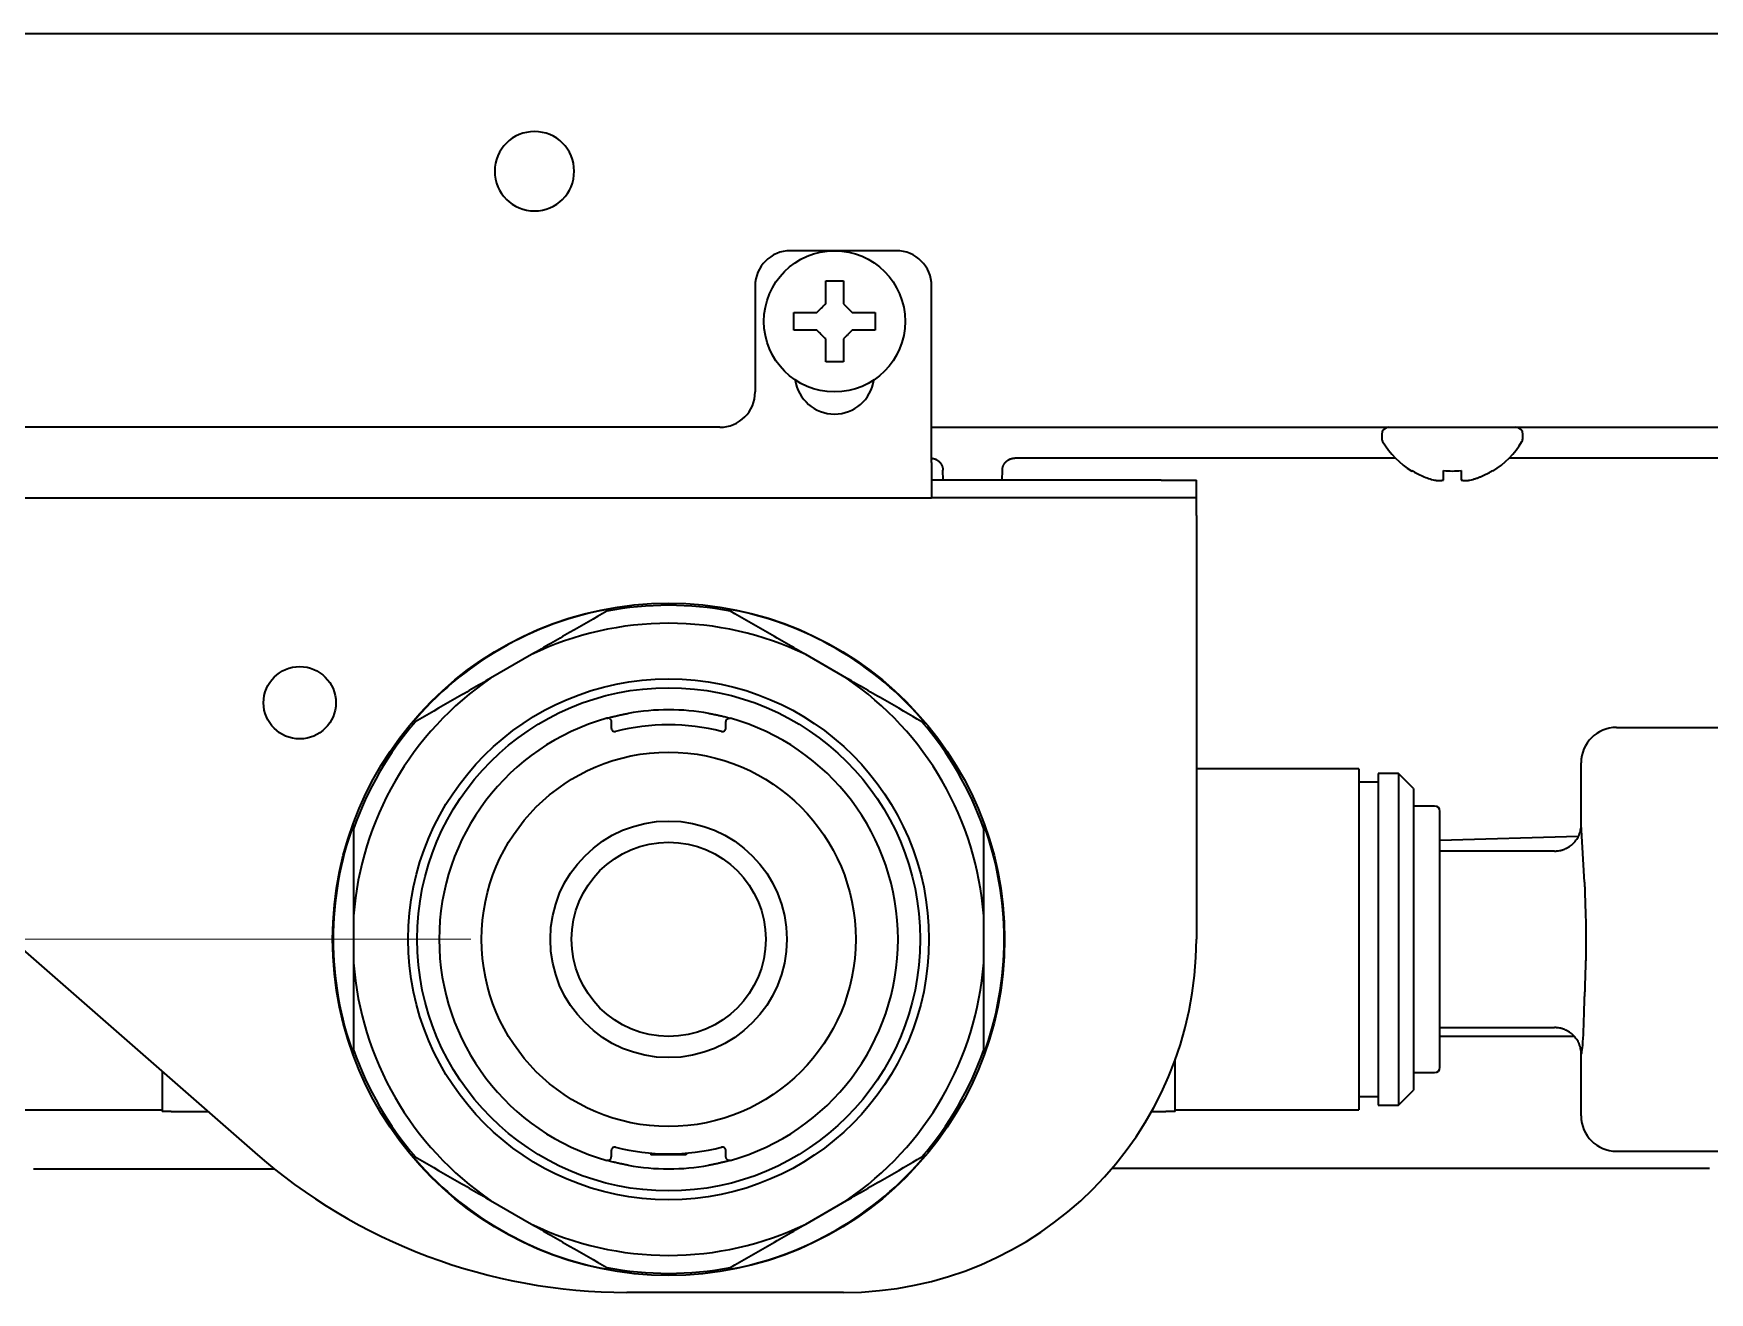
# Model space of a CAD drawing. Extents: x 5997 to 10491, y -672 to 3388.
# Drawn here: x 6602.2 to 6697.1, y 1321.8 to 1393.1 of the extents above; entities that cross this region are included whole.
import ezdxf

# ---------------------------------------------------------------- set-up
doc = ezdxf.new("R2010")
doc.units = 0
doc.header["$LTSCALE"] = 5
doc.layers.get('0').update_dxf_attribs({"linetype": 'CONTINUOUS', "lineweight": 0})
doc.layers.add('1', color=7, linetype='CONTINUOUS', true_color=0xffffff)

msp = doc.modelspace()

# ---------------------------------------------------------------- linework, layer by layer
at = {"color": 4}
msp.add_line((6526.973, 1341.826), (6626.973, 1341.826), dxfattribs=at)
at = {"layer": '1', "color": 7, "linetype": 'Continuous', "lineweight": 35}
for p, q in [((6032.573, 1393.126), (6824.573, 1393.126)), ((6651.073, 1380.826), (6645.073, 1380.826)), ((6643.073, 1378.826), (6643.073, 1372.826)), ((6647.073, 1379.126), (6647.573, 1379.126)), ((6647.573, 1379.126), (6648.073, 1379.126)), ((6653.073, 1368.826), (6653.073, 1378.826)), ((6647.573, 1374.526), (6647.073, 1374.526)), ((6648.073, 1374.526), (6647.573, 1374.526)), ((6641.073, 1370.826), (6591.073, 1370.826)), ((6653.072, 1370.826), (6834.718, 1370.826)), ((6678.573, 1370.426), (6678.573, 1370.226)), ((6686.573, 1370.226), (6686.573, 1370.426)), ((6653.073, 1368.826), (6653.073, 1366.826)), ((6653.725, 1367.826), (6653.715, 1368.388)), ((6657.07, 1367.826), (6657.08, 1368.388)), ((6679.355, 1369.076), (6657.779, 1369.076)), ((6680.273, 1368.348), (6680.273, 1368.381)), ((6684.873, 1368.381), (6684.873, 1368.348)), ((6730.696, 1369.076), (6685.793, 1369.076)), ((6666.073, 1367.826), (6653.073, 1367.826)), ((6666.073, 1367.826), (6668.073, 1367.826)), ((6668.073, 1366.826), (6668.073, 1367.826)), ((6578.073, 1366.826), (6653.073, 1366.826)), ((6666.073, 1366.826), (6653.073, 1366.826)), ((6668.073, 1366.826), (6666.073, 1366.826)), ((6668.073, 1365.826), (6668.073, 1366.826)), ((6668.073, 1365.826), (6668.073, 1341.826)), ((6630.406, 1357.953), (6628.09, 1356.616)), ((6648.256, 1356.616), (6645.94, 1357.953)), ((6634.923, 1354.152), (6634.923, 1353.794)), ((6641.423, 1353.794), (6641.423, 1354.152)), ((6691.872, 1353.826), (6732.375, 1353.826)), ((6677.273, 1351.476), (6668.073, 1351.476)), ((6677.273, 1351.476), (6677.273, 1332.176)), ((6679.523, 1351.226), (6678.373, 1351.226)), ((6678.373, 1351.226), (6678.373, 1332.426)), ((6680.373, 1350.376), (6679.523, 1351.226)), ((6679.523, 1351.226), (6679.523, 1332.426)), ((6689.873, 1348.326), (6689.873, 1351.827)), ((6678.373, 1350.726), (6677.273, 1350.726)), ((6680.373, 1350.376), (6680.373, 1333.276)), ((6681.573, 1349.376), (6680.373, 1349.376)), ((6681.873, 1341.826), (6681.873, 1349.076)), ((6594.269, 1347.65), (6614.723, 1329.747)), ((6681.873, 1347.437), (6689.704, 1347.677)), ((6690.068, 1345.058), (6689.873, 1348.326)), ((6688.372, 1346.826), (6681.873, 1346.826)), ((6620.323, 1343.163), (6620.323, 1340.489)), ((6656.023, 1340.489), (6656.023, 1343.163)), ((6681.873, 1334.576), (6681.873, 1341.826)), ((6689.473, 1336.326), (6681.872, 1336.326)), ((6681.873, 1336.826), (6688.372, 1336.826)), ((6689.873, 1331.825), (6689.873, 1335.326)), ((6609.473, 1334.343), (6609.473, 1332.076)), ((6666.873, 1332.076), (6666.873, 1335.003)), ((6680.373, 1334.276), (6681.573, 1334.276)), ((6679.523, 1332.426), (6680.373, 1333.276)), ((6677.273, 1332.926), (6678.373, 1332.926)), ((6678.373, 1332.426), (6679.523, 1332.426)), ((6599.073, 1332.176), (6609.473, 1332.176)), ((6609.998, 1332.076), (6612.062, 1332.076)), ((6665.535, 1332.076), (6666.348, 1332.076)), ((6666.873, 1332.176), (6677.273, 1332.176)), ((6634.923, 1329.859), (6634.923, 1329.5)), ((6637.173, 1329.717), (6637.173, 1329.626)), ((6639.173, 1329.626), (6637.173, 1329.626)), ((6639.173, 1329.717), (6639.173, 1329.626)), ((6641.423, 1329.5), (6641.423, 1329.859)), ((6691.872, 1329.826), (6723.423, 1329.826)), ((6602.19, 1328.826), (6605.043, 1328.826)), ((6605.043, 1328.826), (6615.825, 1328.826)), ((6687.304, 1328.861), (6689.842, 1328.861)), ((6628.09, 1327.036), (6630.406, 1325.699)), ((6645.94, 1325.699), (6648.256, 1327.036)), ((6648.073, 1321.826), (6635.799, 1321.826))]:
    msp.add_line(p, q, dxfattribs=at)
for centre, radius in [((6647.573, 1376.826), 4), ((6638.173, 1341.826), 19.036), ((6617.273, 1355.226), 2.05), ((6638.173, 1341.826), 14.75), ((6638.173, 1341.826), 14.25), ((6638.173, 1341.826), 10.6), ((6638.173, 1341.826), 6.7), ((6638.173, 1341.826), 5.5)]:
    msp.add_circle(centre, radius, dxfattribs=at)
for centre, radius, start, end in [((6630.573, 1385.326), 2.25, 0, 180), ((6630.573, 1385.326), 2.25, 180, 0), ((6645.073, 1378.826), 2, 90, 180), ((6651.073, 1378.826), 2, 0, 90), ((6647.573, 1373.826), 2.25, 188.25171, 351.74788), ((6641.073, 1372.826), 2, 270, 0), ((6678.973, 1370.426), 0.4, 90, 180), ((6678.973, 1370.226), 0.4, 180, 210.30118), ((6686.173, 1370.426), 0.4, 0, 90), ((6686.173, 1370.226), 0.4, 329.69882, 0), ((6682.772, 1372.446), 4.8, 210.30118, 238.62729), ((6682.374, 1372.446), 4.8, 301.37271, 329.69882), ((6638.173, 1341.826), 18.917, 79.33945, 100.66055), ((6638.173, 1341.826), 19.006, 99.9099, 140.0901), ((6638.173, 1341.826), 19.006, 39.9099, 80.0901), ((6638.173, 1341.826), 17.9, 64.28349, 115.71651), ((6638.173, 1341.826), 17.9, 124.28348, 175.71652), ((6638.173, 1341.826), 17.9, 4.28348, 55.71652), ((6638.173, 1341.826), 18.917, 139.33945, 160.66055), ((6638.173, 1341.826), 13, 105.63638, 254.36362), ((6638.173, 1341.826), 13, 79.87587, 100.12413), ((6638.173, 1341.826), 13, 285.63638, 74.36362), ((6638.173, 1341.826), 18.917, 19.33945, 40.66055), ((6635.123, 1353.794), 0.2, 180, 284.2979), ((6638.173, 1341.826), 12.15, 75.7021, 104.2979), ((6641.223, 1353.794), 0.2, 255.7021, 0), ((6681.573, 1349.076), 0.3, 0, 90), ((6638.173, 1341.826), 19.006, 159.90989, 200.09011), ((6638.173, 1341.826), 19.006, 339.90989, 20.09011), ((6648.073, 1341.826), 20, 270, 0), ((6638.173, 1341.826), 17.9, 184.28348, 235.71652), ((6638.173, 1341.826), 17.9, 304.28348, 355.71652), ((6638.173, 1341.826), 18.917, 199.33945, 220.66055), ((6638.173, 1341.826), 18.917, 319.33945, 340.66055), ((6681.573, 1334.576), 0.3, 270, 0), ((6635.799, 1353.826), 32, 228.8052, 270), ((6638.173, 1341.826), 19.006, 219.9099, 260.0901), ((6635.123, 1329.859), 0.2, 75.7021, 180), ((6638.173, 1341.826), 12.15, 255.7021, 284.2979), ((6641.223, 1329.859), 0.2, 0, 104.2979), ((6638.173, 1341.826), 19.006, 279.9099, 320.0901), ((6638.173, 1341.826), 13, 259.87587, 280.12413), ((6638.173, 1341.826), 17.9, 244.28349, 295.71651), ((6638.173, 1341.826), 18.917, 259.33945, 280.66055)]:
    msp.add_arc(centre, radius, start, end, dxfattribs=at)
for centre, major_axis, ratio, start_param, end_param in [((6691.874, 1351.825), (-1.416, 1.416), 0.998783, 5.498396, 7.067974), ((6689.871, 1341.826), (0, 6.5), 0.034921, 3.14965, 4.192009), ((6691.874, 1331.827), (-1.416, -1.416), 0.998783, 5.498396, 7.067974)]:
    msp.add_ellipse(centre, major_axis=major_axis, ratio=ratio, start_param=start_param, end_param=end_param, dxfattribs=at)
for points in [[(6647.073, 1377.826), (6647.073, 1377.88), (6647.073, 1377.988), (6647.073, 1378.15), (6647.073, 1378.309), (6647.073, 1378.464), (6647.073, 1378.616), (6647.073, 1378.773), (6647.073, 1378.939), (6647.073, 1379.062), (6647.073, 1379.126)], [(6646.573, 1377.326), (6646.599, 1377.352), (6646.65, 1377.403), (6646.724, 1377.477), (6646.796, 1377.549), (6646.866, 1377.619), (6646.935, 1377.688), (6647.004, 1377.757), (6647.05, 1377.803), (6647.073, 1377.826)], [(6648.073, 1377.826), (6648.097, 1377.802), (6648.144, 1377.755), (6648.215, 1377.684), (6648.287, 1377.612), (6648.358, 1377.541), (6648.43, 1377.469), (6648.501, 1377.398), (6648.549, 1377.35), (6648.573, 1377.326)], [(6645.273, 1376.326), (6645.273, 1376.493), (6645.273, 1376.826), (6645.273, 1377.159), (6645.273, 1377.326)], [(6648.573, 1377.326), (6648.627, 1377.326), (6648.735, 1377.326), (6648.897, 1377.326), (6649.056, 1377.326), (6649.211, 1377.326), (6649.363, 1377.326), (6649.519, 1377.326), (6649.686, 1377.326), (6649.809, 1377.326), (6649.873, 1377.326)], [(6649.873, 1377.326), (6649.873, 1377.159), (6649.873, 1376.826), (6649.873, 1376.493), (6649.873, 1376.326)], [(6646.573, 1376.326), (6646.519, 1376.326), (6646.411, 1376.326), (6646.249, 1376.326), (6646.09, 1376.326), (6645.935, 1376.326), (6645.783, 1376.326), (6645.626, 1376.326), (6645.46, 1376.326), (6645.337, 1376.326), (6645.273, 1376.326)], [(6647.073, 1375.826), (6647.049, 1375.85), (6647.002, 1375.897), (6646.93, 1375.969), (6646.859, 1376.04), (6646.787, 1376.112), (6646.716, 1376.183), (6646.644, 1376.255), (6646.597, 1376.302), (6646.573, 1376.326)], [(6648.573, 1376.326), (6648.547, 1376.3), (6648.496, 1376.249), (6648.422, 1376.175), (6648.35, 1376.103), (6648.28, 1376.033), (6648.211, 1375.964), (6648.142, 1375.895), (6648.096, 1375.849), (6648.073, 1375.826)], [(6648.073, 1375.826), (6648.073, 1375.772), (6648.073, 1375.664), (6648.073, 1375.502), (6648.073, 1375.343), (6648.073, 1375.188), (6648.073, 1375.036), (6648.073, 1374.88), (6648.073, 1374.713), (6648.073, 1374.59), (6648.073, 1374.526)], [(6653.015, 1369.076), (6653.021, 1369.076), (6653.034, 1369.076), (6653.052, 1369.075), (6653.071, 1369.074), (6653.09, 1369.072), (6653.11, 1369.07), (6653.129, 1369.067), (6653.149, 1369.063), (6653.169, 1369.059), (6653.19, 1369.054), (6653.21, 1369.048), (6653.231, 1369.042), (6653.251, 1369.035), (6653.272, 1369.027), (6653.293, 1369.019), (6653.314, 1369.009), (6653.334, 1368.999), (6653.355, 1368.988), (6653.375, 1368.977), (6653.395, 1368.964), (6653.415, 1368.951), (6653.435, 1368.937), (6653.454, 1368.922), (6653.473, 1368.906), (6653.491, 1368.889), (6653.51, 1368.872), (6653.527, 1368.853), (6653.544, 1368.834), (6653.561, 1368.814), (6653.577, 1368.794), (6653.592, 1368.772), (6653.607, 1368.75), (6653.621, 1368.726), (6653.635, 1368.702), (6653.647, 1368.677), (6653.659, 1368.651), (6653.67, 1368.625), (6653.679, 1368.597), (6653.688, 1368.57), (6653.695, 1368.543), (6653.701, 1368.516), (6653.706, 1368.489), (6653.71, 1368.463), (6653.713, 1368.438), (6653.714, 1368.413), (6653.715, 1368.396), (6653.715, 1368.388)], [(6657.08, 1368.388), (6657.08, 1368.396), (6657.08, 1368.413), (6657.082, 1368.438), (6657.085, 1368.463), (6657.088, 1368.489), (6657.093, 1368.516), (6657.099, 1368.543), (6657.107, 1368.57), (6657.115, 1368.597), (6657.125, 1368.625), (6657.136, 1368.651), (6657.147, 1368.677), (6657.16, 1368.702), (6657.173, 1368.726), (6657.187, 1368.75), (6657.202, 1368.772), (6657.217, 1368.794), (6657.233, 1368.814), (6657.25, 1368.834), (6657.267, 1368.853), (6657.285, 1368.872), (6657.303, 1368.889), (6657.322, 1368.906), (6657.341, 1368.922), (6657.36, 1368.937), (6657.379, 1368.951), (6657.399, 1368.964), (6657.419, 1368.977), (6657.44, 1368.988), (6657.46, 1368.999), (6657.481, 1369.009), (6657.502, 1369.019), (6657.522, 1369.027), (6657.543, 1369.035), (6657.564, 1369.042), (6657.584, 1369.048), (6657.605, 1369.054), (6657.625, 1369.059), (6657.645, 1369.063), (6657.665, 1369.067), (6657.685, 1369.07), (6657.704, 1369.072), (6657.723, 1369.074), (6657.742, 1369.075), (6657.761, 1369.076), (6657.773, 1369.076), (6657.779, 1369.076)], [(6682.073, 1367.83), (6682.073, 1367.844), (6682.073, 1367.874), (6682.073, 1367.925), (6682.073, 1367.981), (6682.073, 1368.042), (6682.073, 1368.108), (6682.073, 1368.183), (6682.073, 1368.27), (6682.073, 1368.342), (6682.073, 1368.381)], [(6682.073, 1368.381), (6682.24, 1368.359), (6682.573, 1368.337), (6682.906, 1368.359), (6683.073, 1368.381)], [(6683.573, 1367.83), (6683.627, 1367.844), (6683.735, 1367.874), (6683.897, 1367.925), (6684.056, 1367.981), (6684.211, 1368.042), (6684.363, 1368.108), (6684.519, 1368.183), (6684.686, 1368.27), (6684.809, 1368.342), (6684.873, 1368.381)], [(6681.573, 1367.83), (6681.597, 1367.827), (6681.644, 1367.822), (6681.715, 1367.817), (6681.787, 1367.814), (6681.858, 1367.814), (6681.93, 1367.817), (6682.001, 1367.822), (6682.049, 1367.827), (6682.073, 1367.83)], [(6683.073, 1367.83), (6683.099, 1367.827), (6683.15, 1367.821), (6683.224, 1367.816), (6683.296, 1367.814), (6683.366, 1367.814), (6683.435, 1367.817), (6683.504, 1367.822), (6683.55, 1367.827), (6683.573, 1367.83)], [(6641.423, 1354.152), (6641.423, 1354.172), (6641.429, 1354.211), (6641.454, 1354.266), (6641.484, 1354.298), (6641.502, 1354.311)], [(6641.502, 1354.311), (6641.519, 1354.325), (6641.558, 1354.345), (6641.618, 1354.355), (6641.658, 1354.35), (6641.677, 1354.345)]]:
    msp.add_open_spline(points, degree=3, dxfattribs=at)
for points, knots in [([(6648.073, 1379.126), (6648.073, 1378.923), (6648.073, 1378.713), (6648.073, 1378.388), (6648.073, 1378.278), (6648.073, 1378.055), (6648.073, 1377.941), (6648.073, 1377.826)], [0, 0, 0, 0, 0.5, 0.5, 0.75, 0.75, 1, 1, 1, 1]), ([(6645.273, 1377.326), (6645.476, 1377.326), (6645.686, 1377.326), (6646.011, 1377.326), (6646.121, 1377.326), (6646.344, 1377.326), (6646.458, 1377.326), (6646.573, 1377.326)], [0, 0, 0, 0, 0.5, 0.5, 0.75, 0.75, 1, 1, 1, 1]), ([(6649.873, 1376.326), (6649.67, 1376.326), (6649.46, 1376.326), (6649.135, 1376.326), (6649.025, 1376.326), (6648.802, 1376.326), (6648.688, 1376.326), (6648.573, 1376.326)], [0, 0, 0, 0, 0.5, 0.5, 0.75, 0.75, 1, 1, 1, 1]), ([(6647.073, 1374.526), (6647.073, 1374.729), (6647.073, 1374.939), (6647.073, 1375.264), (6647.073, 1375.374), (6647.073, 1375.597), (6647.073, 1375.711), (6647.073, 1375.826)], [0, 0, 0, 0, 0.5, 0.5, 0.75, 0.75, 1, 1, 1, 1]), ([(6680.273, 1368.381), (6680.476, 1368.257), (6680.686, 1368.149), (6681.011, 1368.011), (6681.121, 1367.969), (6681.344, 1367.893), (6681.458, 1367.86), (6681.573, 1367.83)], [0, 0, 0, 0, 0.5, 0.5, 0.75, 0.75, 1, 1, 1, 1]), ([(6683.073, 1368.381), (6683.073, 1368.257), (6683.073, 1368.149), (6683.073, 1368.011), (6683.073, 1367.969), (6683.073, 1367.893), (6683.073, 1367.86), (6683.073, 1367.83)], [0, 0, 0, 0, 0.5, 0.5, 0.75, 0.75, 1, 1, 1, 1]), ([(6634.673, 1360.417), (6633.979, 1360.016), (6633.277, 1359.611), (6631.855, 1358.79), (6631.135, 1358.374), (6630.406, 1357.953)], [0, 0, 0, 0, 0.5, 0.5, 1, 1, 1, 1]), ([(6645.94, 1357.953), (6645.21, 1358.374), (6644.491, 1358.79), (6643.069, 1359.611), (6642.367, 1360.016), (6641.672, 1360.417)], [0, 0, 0, 0, 0.5, 0.5, 1, 1, 1, 1]), ([(6628.09, 1356.616), (6627.36, 1356.195), (6626.641, 1355.779), (6625.219, 1354.959), (6624.517, 1354.553), (6623.822, 1354.152)], [0, 0, 0, 0, 0.5, 0.5, 1, 1, 1, 1]), ([(6652.523, 1354.152), (6651.829, 1354.553), (6651.127, 1354.959), (6649.705, 1355.779), (6648.985, 1356.195), (6648.256, 1356.616)], [0, 0, 0, 0, 0.5, 0.5, 1, 1, 1, 1]), ([(6634.669, 1354.345), (6634.67, 1354.345), (6634.678, 1354.348), (6634.701, 1354.354), (6634.711, 1354.357), (6634.729, 1354.362), (6634.736, 1354.364), (6634.75, 1354.367), (6634.757, 1354.369), (6634.796, 1354.38), (6634.835, 1354.39), (6634.891, 1354.405), (6634.903, 1354.408), (6634.927, 1354.414), (6634.94, 1354.418), (6634.978, 1354.427), (6635.005, 1354.434), (6635.089, 1354.455), (6635.151, 1354.47), (6635.234, 1354.49), (6635.251, 1354.493), (6635.285, 1354.501), (6635.336, 1354.513), (6635.425, 1354.533), (6635.499, 1354.548), (6635.556, 1354.56), (6635.575, 1354.564), (6635.613, 1354.572), (6635.633, 1354.576), (6635.73, 1354.595), (6635.808, 1354.609), (6635.888, 1354.624)], [0, 0, 0, 0, 0.118872, 0.118872, 0.18181, 0.18181, 0.213279, 0.213279, 0.244748, 0.244748, 0.370623, 0.370623, 0.402092, 0.402092, 0.433561, 0.433561, 0.496498, 0.496498, 0.622374, 0.622374, 0.653843, 0.653843, 0.685312, 0.748249, 0.811187, 0.811187, 0.842656, 0.842656, 0.874125, 0.874125, 1, 1, 1, 1]), ([(6634.844, 1354.311), (6634.831, 1354.322), (6634.817, 1354.33), (6634.788, 1354.342), (6634.773, 1354.347), (6634.743, 1354.352), (6634.728, 1354.353), (6634.698, 1354.351), (6634.683, 1354.349), (6634.669, 1354.345)], [0, 0, 0, 0, 0.25, 0.25, 0.5, 0.5, 0.75, 0.75, 1, 1, 1, 1]), ([(6634.844, 1354.311), (6634.858, 1354.301), (6634.869, 1354.29), (6634.889, 1354.265), (6634.897, 1354.252), (6634.91, 1354.225), (6634.915, 1354.211), (6634.921, 1354.182), (6634.923, 1354.167), (6634.923, 1354.152)], [0, 0, 0, 0, 0.25, 0.25, 0.5, 0.5, 0.75, 0.75, 1, 1, 1, 1]), ([(6640.458, 1354.624), (6640.538, 1354.609), (6640.616, 1354.595), (6640.731, 1354.572), (6640.769, 1354.564), (6640.826, 1354.553), (6640.845, 1354.549), (6640.882, 1354.541), (6640.901, 1354.537), (6640.992, 1354.517), (6641.061, 1354.501), (6641.16, 1354.478), (6641.192, 1354.471), (6641.239, 1354.459), (6641.254, 1354.456), (6641.283, 1354.448), (6641.298, 1354.445), (6641.369, 1354.427), (6641.42, 1354.414), (6641.487, 1354.396), (6641.509, 1354.391), (6641.547, 1354.381), (6641.582, 1354.371), (6641.61, 1354.364), (6641.628, 1354.359), (6641.633, 1354.357), (6641.644, 1354.354), (6641.648, 1354.353), (6641.668, 1354.347), (6641.677, 1354.345), (6641.677, 1354.345)], [0, 0, 0, 0, 0.12544, 0.12544, 0.188159, 0.188159, 0.219519, 0.219519, 0.250879, 0.250879, 0.376319, 0.376319, 0.439038, 0.439038, 0.470398, 0.470398, 0.501758, 0.501758, 0.627198, 0.627198, 0.689917, 0.689917, 0.752637, 0.815357, 0.815357, 0.846717, 0.846717, 0.878077, 0.878077, 1, 1, 1, 1]), ([(6620.323, 1348.091), (6620.323, 1347.289), (6620.323, 1346.478), (6620.323, 1344.837), (6620.323, 1344.006), (6620.323, 1343.163)], [0, 0, 0, 0, 0.5, 0.5, 1, 1, 1, 1]), ([(6656.023, 1343.163), (6656.023, 1344.006), (6656.023, 1344.837), (6656.023, 1346.478), (6656.023, 1347.289), (6656.023, 1348.091)], [0, 0, 0, 0, 0.5, 0.5, 1, 1, 1, 1]), ([(6688.372, 1346.826), (6688.378, 1346.826), (6688.384, 1346.826), (6688.396, 1346.826), (6688.403, 1346.826), (6688.421, 1346.827), (6688.458, 1346.828), (6688.495, 1346.831), (6688.569, 1346.838), (6688.617, 1346.845), (6688.69, 1346.86), (6688.714, 1346.865), (6688.762, 1346.877), (6688.786, 1346.884), (6688.856, 1346.905), (6688.948, 1346.938), (6689.037, 1346.98), (6689.102, 1347.015), (6689.123, 1347.027), (6689.165, 1347.052), (6689.186, 1347.066), (6689.289, 1347.134), (6689.364, 1347.196), (6689.468, 1347.3), (6689.501, 1347.336), (6689.548, 1347.394), (6689.563, 1347.413), (6689.593, 1347.453), (6689.607, 1347.473), (6689.675, 1347.575), (6689.721, 1347.661), (6689.768, 1347.774), (6689.777, 1347.797), (6689.794, 1347.844), (6689.801, 1347.868), (6689.823, 1347.938), (6689.835, 1347.986), (6689.863, 1348.129), (6689.873, 1348.227), (6689.873, 1348.326)], [0, 0, 0, 0, 0.007813, 0.007813, 0.015625, 0.015625, 0.03125, 0.0625, 0.0625, 0.125, 0.125, 0.15625, 0.15625, 0.1875, 0.1875, 0.25, 0.3125, 0.3125, 0.34375, 0.34375, 0.375, 0.375, 0.5, 0.5, 0.5625, 0.5625, 0.59375, 0.59375, 0.625, 0.625, 0.75, 0.75, 0.78125, 0.78125, 0.8125, 0.8125, 0.875, 0.875, 1, 1, 1, 1]), ([(6690.068, 1345.058), (6690.07, 1344.928), (6690.072, 1344.798), (6690.079, 1344.535), (6690.083, 1344.403), (6690.097, 1344.005), (6690.107, 1343.736), (6690.118, 1343.397), (6690.12, 1343.329), (6690.124, 1343.193), (6690.126, 1343.125), (6690.132, 1342.92), (6690.135, 1342.783), (6690.143, 1342.372), (6690.149, 1341.823), (6690.143, 1341.276), (6690.136, 1340.934), (6690.135, 1340.866), (6690.132, 1340.729), (6690.13, 1340.661), (6690.124, 1340.456), (6690.12, 1340.32), (6690.107, 1339.914), (6690.097, 1339.646), (6690.083, 1339.249), (6690.079, 1339.117), (6690.072, 1338.854), (6690.07, 1338.724), (6690.068, 1338.594)], [0, 0, 0, 0, 0.0625, 0.0625, 0.125, 0.125, 0.25, 0.25, 0.28125, 0.28125, 0.3125, 0.3125, 0.375, 0.375, 0.5, 0.625, 0.625, 0.65625, 0.65625, 0.6875, 0.6875, 0.75, 0.75, 0.875, 0.875, 0.9375, 0.9375, 1, 1, 1, 1]), ([(6620.323, 1340.489), (6620.323, 1339.647), (6620.323, 1338.816), (6620.323, 1337.174), (6620.323, 1336.363), (6620.323, 1335.561)], [0, 0, 0, 0, 0.5, 0.5, 1, 1, 1, 1]), ([(6656.023, 1335.561), (6656.023, 1336.363), (6656.023, 1337.174), (6656.023, 1338.816), (6656.023, 1339.647), (6656.023, 1340.489)], [0, 0, 0, 0, 0.5, 0.5, 1, 1, 1, 1]), ([(6689.873, 1335.326), (6689.873, 1335.425), (6689.863, 1335.523), (6689.835, 1335.667), (6689.823, 1335.714), (6689.801, 1335.785), (6689.794, 1335.808), (6689.777, 1335.855), (6689.768, 1335.878), (6689.721, 1335.991), (6689.675, 1336.077), (6689.607, 1336.179), (6689.593, 1336.199), (6689.563, 1336.239), (6689.548, 1336.258), (6689.501, 1336.316), (6689.468, 1336.352), (6689.364, 1336.456), (6689.289, 1336.518), (6689.186, 1336.586), (6689.165, 1336.6), (6689.123, 1336.625), (6689.102, 1336.637), (6689.037, 1336.672), (6688.948, 1336.714), (6688.856, 1336.747), (6688.786, 1336.768), (6688.762, 1336.775), (6688.714, 1336.787), (6688.69, 1336.792), (6688.617, 1336.807), (6688.569, 1336.814), (6688.495, 1336.821), (6688.458, 1336.824), (6688.421, 1336.825), (6688.403, 1336.826), (6688.396, 1336.826), (6688.384, 1336.826), (6688.378, 1336.826), (6688.372, 1336.826)], [0, 0, 0, 0, 0.125, 0.125, 0.1875, 0.1875, 0.21875, 0.21875, 0.25, 0.25, 0.375, 0.375, 0.40625, 0.40625, 0.4375, 0.4375, 0.5, 0.5, 0.625, 0.625, 0.65625, 0.65625, 0.6875, 0.6875, 0.75, 0.8125, 0.8125, 0.84375, 0.84375, 0.875, 0.875, 0.9375, 0.9375, 0.96875, 0.984375, 0.984375, 0.992187, 0.992187, 1, 1, 1, 1]), ([(6609.998, 1332.076), (6609.876, 1332.076), (6609.769, 1332.076), (6609.592, 1332.076), (6609.522, 1332.076), (6609.473, 1332.076)], [0, 0, 0, 0, 0.5, 0.5, 1, 1, 1, 1]), ([(6666.873, 1332.076), (6666.824, 1332.076), (6666.754, 1332.076), (6666.577, 1332.076), (6666.47, 1332.076), (6666.348, 1332.076)], [0, 0, 0, 0, 0.5, 0.5, 1, 1, 1, 1]), ([(6623.822, 1329.5), (6624.517, 1329.099), (6625.219, 1328.694), (6626.641, 1327.873), (6627.36, 1327.457), (6628.09, 1327.036)], [0, 0, 0, 0, 0.5, 0.5, 1, 1, 1, 1]), ([(6634.844, 1329.341), (6634.858, 1329.351), (6634.869, 1329.362), (6634.889, 1329.387), (6634.897, 1329.4), (6634.91, 1329.427), (6634.915, 1329.442), (6634.921, 1329.47), (6634.923, 1329.485), (6634.923, 1329.5)], [0, 0, 0, 0, 0.25, 0.25, 0.5, 0.5, 0.75, 0.75, 1, 1, 1, 1]), ([(6641.502, 1329.341), (6641.488, 1329.351), (6641.477, 1329.363), (6641.457, 1329.387), (6641.449, 1329.4), (6641.436, 1329.427), (6641.431, 1329.442), (6641.426, 1329.463), (6641.425, 1329.47), (6641.424, 1329.481), (6641.423, 1329.485), (6641.423, 1329.492), (6641.423, 1329.496), (6641.423, 1329.5)], [0, 0, 0, 0, 0.25, 0.25, 0.5, 0.5, 0.75, 0.75, 0.875, 0.875, 0.9375, 0.9375, 1, 1, 1, 1]), ([(6648.256, 1327.036), (6648.985, 1327.457), (6649.705, 1327.873), (6651.127, 1328.694), (6651.829, 1329.099), (6652.523, 1329.5)], [0, 0, 0, 0, 0.5, 0.5, 1, 1, 1, 1]), ([(6634.844, 1329.341), (6634.831, 1329.331), (6634.817, 1329.322), (6634.788, 1329.31), (6634.773, 1329.306), (6634.743, 1329.3), (6634.728, 1329.299), (6634.698, 1329.301), (6634.683, 1329.303), (6634.669, 1329.307)], [0, 0, 0, 0, 0.25, 0.25, 0.5, 0.5, 0.75, 0.75, 1, 1, 1, 1]), ([(6635.888, 1329.029), (6635.808, 1329.043), (6635.73, 1329.057), (6635.615, 1329.08), (6635.576, 1329.088), (6635.52, 1329.1), (6635.501, 1329.104), (6635.464, 1329.112), (6635.445, 1329.116), (6635.354, 1329.135), (6635.285, 1329.151), (6635.186, 1329.174), (6635.154, 1329.181), (6635.107, 1329.193), (6635.092, 1329.196), (6635.062, 1329.204), (6635.048, 1329.207), (6634.977, 1329.225), (6634.926, 1329.238), (6634.858, 1329.256), (6634.837, 1329.261), (6634.798, 1329.272), (6634.764, 1329.281), (6634.736, 1329.289), (6634.718, 1329.294), (6634.712, 1329.295), (6634.702, 1329.298), (6634.698, 1329.299), (6634.678, 1329.305), (6634.669, 1329.307), (6634.669, 1329.307)], [0, 0, 0, 0, 0.12544, 0.12544, 0.188159, 0.188159, 0.219519, 0.219519, 0.250879, 0.250879, 0.376319, 0.376319, 0.439038, 0.439038, 0.470398, 0.470398, 0.501758, 0.501758, 0.627198, 0.627198, 0.689917, 0.689917, 0.752637, 0.815357, 0.815357, 0.846717, 0.846717, 0.878077, 0.878077, 1, 1, 1, 1]), ([(6641.677, 1329.307), (6641.676, 1329.307), (6641.668, 1329.305), (6641.644, 1329.298), (6641.634, 1329.295), (6641.616, 1329.29), (6641.61, 1329.289), (6641.596, 1329.285), (6641.589, 1329.283), (6641.549, 1329.272), (6641.511, 1329.262), (6641.455, 1329.247), (6641.443, 1329.244), (6641.419, 1329.238), (6641.406, 1329.235), (6641.368, 1329.225), (6641.341, 1329.218), (6641.256, 1329.197), (6641.195, 1329.182), (6641.112, 1329.163), (6641.095, 1329.159), (6641.061, 1329.151), (6641.009, 1329.139), (6640.921, 1329.12), (6640.847, 1329.104), (6640.79, 1329.092), (6640.771, 1329.088), (6640.733, 1329.081), (6640.713, 1329.077), (6640.616, 1329.058), (6640.538, 1329.043), (6640.458, 1329.029)], [0, 0, 0, 0, 0.118872, 0.118872, 0.18181, 0.18181, 0.213279, 0.213279, 0.244748, 0.244748, 0.370623, 0.370623, 0.402092, 0.402092, 0.433561, 0.433561, 0.496498, 0.496498, 0.622374, 0.622374, 0.653843, 0.653843, 0.685312, 0.748249, 0.811187, 0.811187, 0.842656, 0.842656, 0.874125, 0.874125, 1, 1, 1, 1]), ([(6641.677, 1329.307), (6641.673, 1329.306), (6641.67, 1329.305), (6641.662, 1329.304), (6641.659, 1329.303), (6641.648, 1329.301), (6641.64, 1329.3), (6641.618, 1329.299), (6641.603, 1329.3), (6641.573, 1329.306), (6641.558, 1329.31), (6641.529, 1329.322), (6641.515, 1329.331), (6641.502, 1329.341)], [0, 0, 0, 0, 0.0625, 0.0625, 0.125, 0.125, 0.25, 0.25, 0.5, 0.5, 0.75, 0.75, 1, 1, 1, 1]), ([(6663.301, 1328.861), (6668.87, 1328.861), (6674.438, 1328.861), (6680.006, 1328.861), (6680.008, 1328.861), (6680.009, 1328.861), (6680.011, 1328.861), (6680.509, 1328.861), (6681.007, 1328.861), (6682.149, 1328.861), (6682.794, 1328.861), (6683.76, 1328.861), (6684.083, 1328.861), (6684.727, 1328.861), (6685.049, 1328.861), (6685.694, 1328.861), (6686.016, 1328.861), (6686.499, 1328.861), (6686.66, 1328.861), (6686.982, 1328.861), (6687.143, 1328.861), (6687.304, 1328.861)], [-2.290761, -2.290761, -2.290761, -2.290761, -0.000618, -0.000618, -0.000618, 0, 0, 0, 0.204784, 0.204784, 0.469856, 0.469856, 0.602392, 0.602392, 0.734928, 0.734928, 0.867464, 0.867464, 0.933732, 0.933732, 1, 1, 1, 1]), ([(6689.842, 1328.861), (6689.918, 1328.861), (6689.994, 1328.861), (6690.146, 1328.861), (6690.222, 1328.861), (6690.45, 1328.861), (6690.907, 1328.861), (6691.363, 1328.861), (6691.971, 1328.861), (6692.276, 1328.861), (6692.884, 1328.861), (6693.188, 1328.861), (6694.101, 1328.861), (6694.71, 1328.861), (6695.927, 1328.861), (6696.535, 1328.861), (6697.144, 1328.861)], [0, 0, 0, 0, 0.03125, 0.03125, 0.0625, 0.0625, 0.125, 0.25, 0.25, 0.375, 0.375, 0.5, 0.5, 0.75, 0.75, 1, 1, 1, 1]), ([(6630.406, 1325.699), (6631.135, 1325.278), (6631.855, 1324.862), (6633.277, 1324.042), (6633.979, 1323.636), (6634.673, 1323.235)], [0, 0, 0, 0, 0.5, 0.5, 1, 1, 1, 1]), ([(6641.672, 1323.235), (6642.367, 1323.636), (6643.069, 1324.042), (6644.491, 1324.862), (6645.21, 1325.278), (6645.94, 1325.699)], [0, 0, 0, 0, 0.5, 0.5, 1, 1, 1, 1])]:
    msp.add_open_spline(points, degree=3, knots=knots, dxfattribs=at)

doc.saveas('drawing.dxf')
